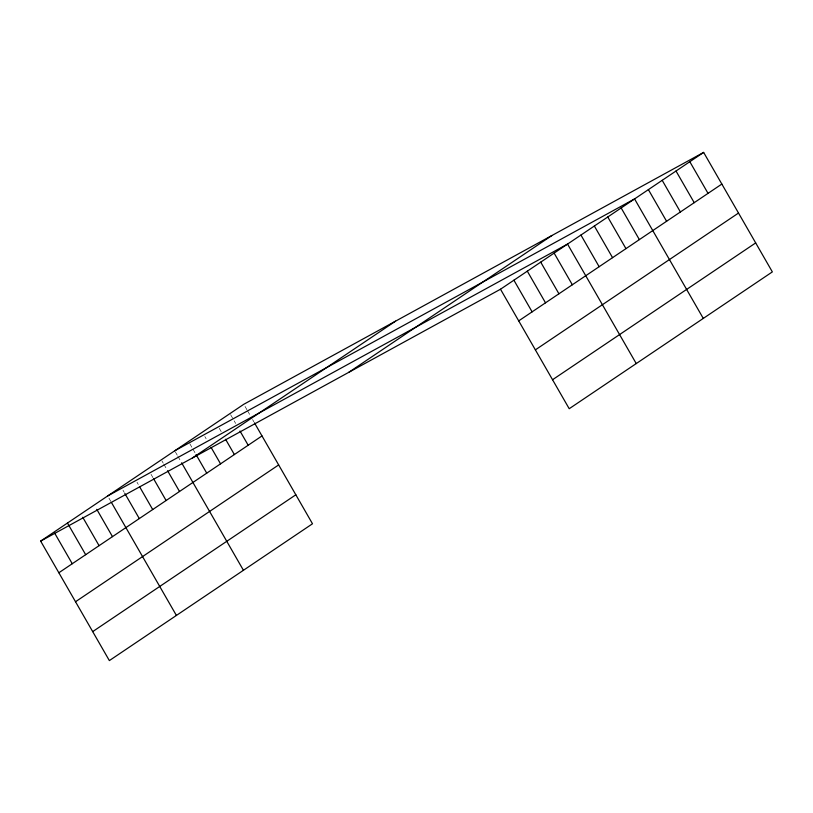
<?xml version="1.0" encoding="UTF-8"?>
<svg xmlns="http://www.w3.org/2000/svg" width="813" height="813" viewBox="0 0 813 813"><rect width="100%" height="100%" fill="white"/><g stroke="black" fill="none" stroke-linecap="round" stroke-linejoin="round"><path stroke-width="0.61" stroke-dasharray="4.07 3.05" d="M245.048 406.459L246.928 409.742M247.559 410.829L250.069 415.199M252.579 419.559L253.829 421.744M230.607 414.681L235.628 423.41M219.297 428.349L221.187 431.622M204.856 436.561L206.116 438.746M189.795 443.674L192.305 448.044M192.925 449.132L195.445 453.502M175.354 451.896L177.234 455.168M177.864 456.256L180.994 461.713M161.939 460.92L163.2 463.105M163.83 464.193L166.96 469.65M151.045 474.314L152.925 477.597M137.011 482.251L138.271 484.436M122.976 490.198L124.237 492.373M108.942 498.135L110.822 501.408"/><path stroke-width="1.22" d="M254.459 422.841L312.497 523.775L109.359 660.593L40.65 541.102L243.788 404.285L703.641 152.407L772.35 271.898L569.212 408.715L500.503 289.225L703.641 152.407M192.396 457.983L395.545 321.165M348.747 372.344L551.885 235.526M58.851 572.759L261.989 435.941M75.518 601.742L278.656 464.924M518.704 320.881L721.842 184.063M92.692 631.61L295.83 494.792M535.371 349.864L738.509 213.047M552.545 379.732L755.684 242.914M174.724 450.798L634.567 198.921L703.286 318.422M107.682 495.95L567.535 244.073L636.244 363.574M40.65 541.102L500.503 289.225M689.82 161.716L708.032 193.362M676.01 171.015L694.211 202.671M662.199 180.323L680.4 211.969M648.388 189.622L666.589 221.278M621.162 207.955L639.364 239.611M607.758 216.99L625.959 248.636M594.354 226.014L612.555 257.67M580.939 235.048L599.14 266.705M554.131 253.107L572.332 284.763M540.716 262.132L558.927 293.788M527.312 271.166L545.513 302.822M513.907 280.2L532.109 311.846M240.018 431.053L248.178 445.239M225.577 439.264L234.368 454.548M211.136 447.475L220.557 463.847M196.065 454.599L206.736 473.146M181.624 462.81L243.433 570.289M167.59 470.747L179.521 491.489M153.555 478.684L166.106 500.513M139.521 486.621L152.702 509.548M124.856 493.471L139.297 518.572M111.452 502.495L176.401 615.441M96.788 509.345L112.479 536.631M82.753 517.281L99.074 545.665M67.469 523.044L85.67 554.69M54.684 533.165L72.255 563.724"/></g></svg>
